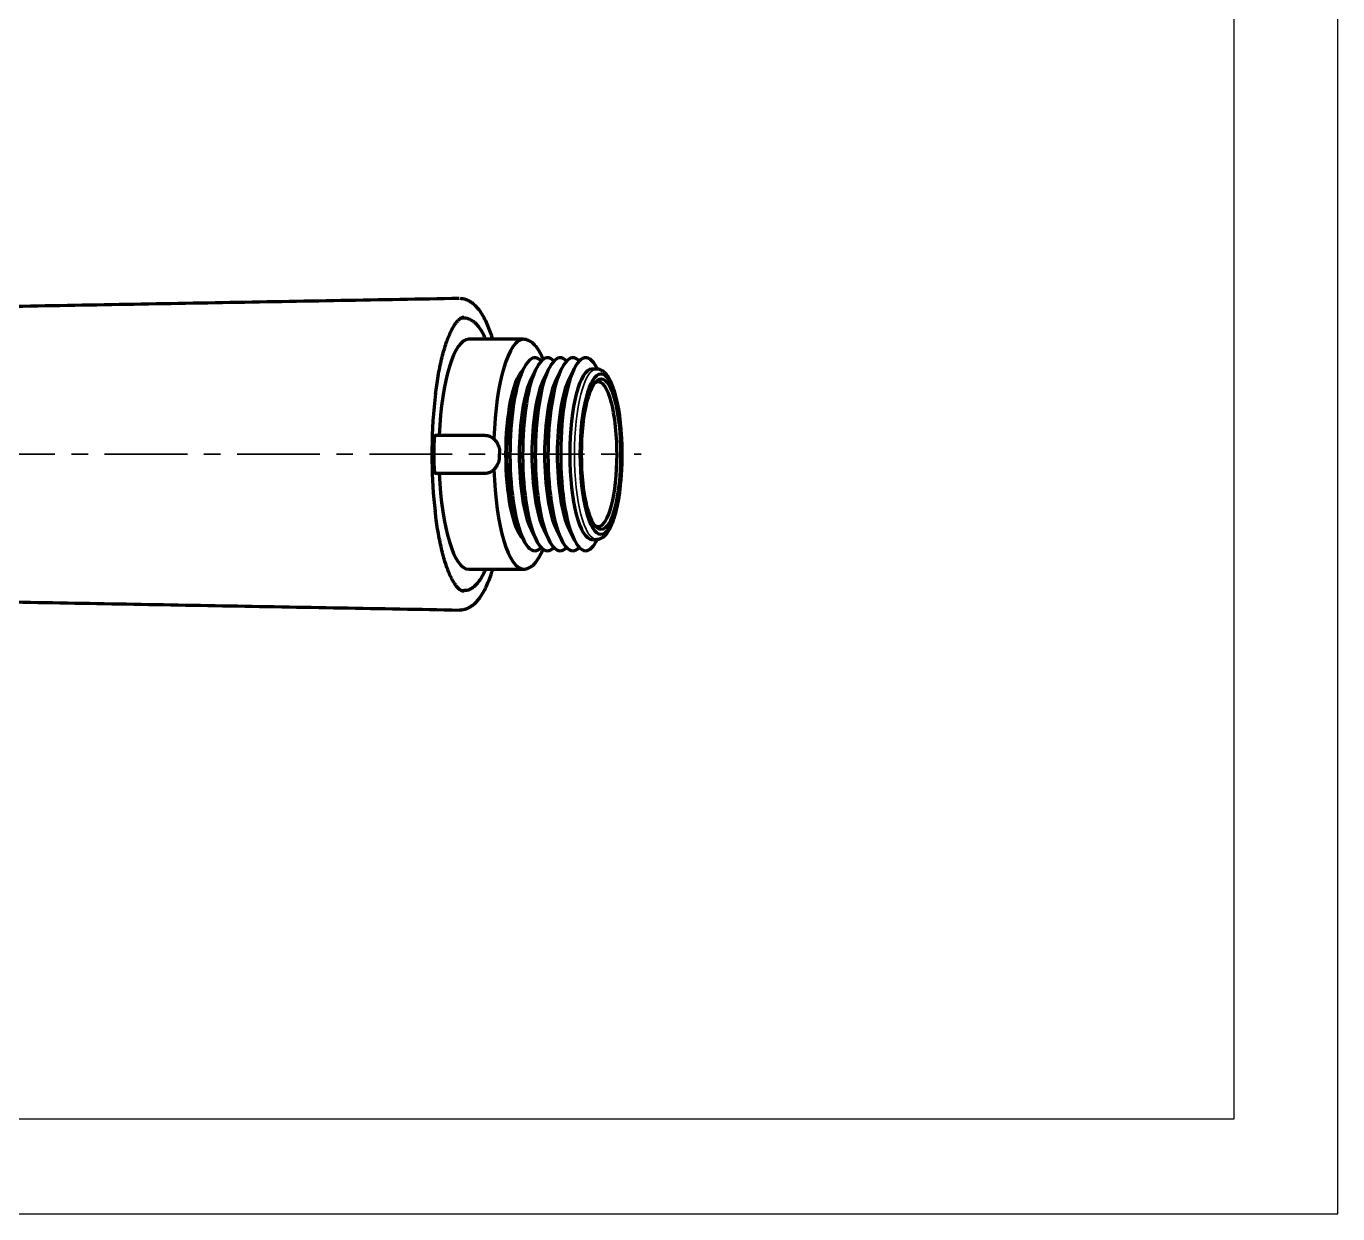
# Model space of a CAD drawing. Extents: x 20019 to 20439, y -1659 to -1362.
# Drawn here: x 20300.2 to 20438.9, y -1658.9 to -1533.3 of the extents above; entities that cross this region are included whole.
import ezdxf

# ---------------------------------------------------------------- set-up
doc = ezdxf.new("R2010")
doc.units = 0
doc.header["$LTSCALE"] = 7
doc.header["$MEASUREMENT"] = 0
doc.linetypes.add('CENTER', pattern=[2, 1.25, -0.25, 0.25, -0.25])
doc.layers.get('0').update_dxf_attribs({"color": 2, "linetype": 'CONTINUOUS'})
doc.layers.add('1', color=7, linetype='CONTINUOUS', true_color=0xffffff)
doc.layers.add('TXT', color=4, linetype='CONTINUOUS')

# ---------------------------------------------------------------- blocks, each defined once
blk = doc.blocks.new('BORDER')
for p, q in [((1, 0), (1, 1)), ((0, 0), (1, 0))]:
    blk.add_line(p, q)

msp = doc.modelspace()

# ---------------------------------------------------------------- linework, layer by layer
at = {"layer": '1', "color": 7, "linetype": 'Continuous', "lineweight": 70}
for p, q in [((20346.46, -1564.19), (20346.15, -1564.2)), ((20352.76, -1566.43), (20346.97, -1566.43)), ((20352.75, -1569.55), (20352.23, -1570.62)), ((20354.09, -1569.55), (20353.57, -1570.62)), ((20355.43, -1569.55), (20354.91, -1570.62)), ((20356.77, -1569.55), (20356.24, -1570.62)), ((20358.11, -1569.55), (20357.58, -1570.62)), ((20360.49, -1569.58), (20360, -1569.58)), ((20343.44, -1576.58), (20348.27, -1576.58)), ((20348.27, -1576.58), (20348.69, -1576.58)), ((20343.44, -1580.58), (20348.27, -1580.58)), ((20348.27, -1580.58), (20348.69, -1580.58)), ((20352.23, -1586.55), (20352.75, -1587.62)), ((20353.57, -1586.55), (20354.09, -1587.62)), ((20354.91, -1586.55), (20355.43, -1587.62)), ((20356.24, -1586.55), (20356.77, -1587.62)), ((20357.58, -1586.55), (20358.11, -1587.62)), ((20360, -1587.58), (20360.49, -1587.58)), ((20346.97, -1590.73), (20352.76, -1590.73)), ((20346.16, -1592.97), (20346.46, -1592.98))]:
    msp.add_line(p, q, dxfattribs=at)
at = {"layer": '1', "color": 1, "linetype": 'CENTER', "lineweight": 35}
msp.add_line((20182.48, -1578.58), (20365.19, -1578.58), dxfattribs=at)
at = {"layer": '1', "color": 3, "linetype": 'Continuous', "lineweight": 35}
msp.add_line((20360.49, -1587.58), (20360.49, -1587.58), dxfattribs=at)
at = {"layer": '1', "color": 7, "linetype": 'Continuous', "lineweight": 70}
for centre, major_axis, ratio, start_param, end_param in [((20346.97, -1578.58), (0, -12.15), 0.259132, 3.14155, 4.547027), ((20352.76, -1578.58), (0, -12.15), 0.259132, 3.141549, 4.578821), ((20352.76, -1578.58), (0, -12.15), 0.259132, 3.136567, 3.141549), ((20353.98, -1578.58), (0, -10.2), 0.259132, 2.885651, 6.283185), ((20355.32, -1578.58), (0, -10.2), 0.259132, 2.885651, 6.283185), ((20356.66, -1578.58), (0, -10.2), 0.259132, 2.885651, 6.283185), ((20358, -1578.58), (0, -10.2), 0.259132, 2.885651, 6.283185), ((20359.34, -1578.58), (0, -10.2), 0.259132, 2.658376, 6.283185), ((20360, -1578.58), (0, -9), 0.259132, 3.141691, 6.283087), ((20353.24, -1578.58), (0, 9.12), 0.259132, 0.249855, 2.891738), ((20353.31, -1578.58), (0, -9), 0.259132, 3.625005, 5.799773), ((20354.65, -1578.58), (0, -9), 0.259132, 3.625005, 5.799773), ((20355.99, -1578.58), (0, -9), 0.259132, 3.625005, 5.799773), ((20357.33, -1578.58), (0, -9), 0.259132, 3.625005, 5.799773), ((20358.67, -1578.58), (0, -9), 0.259132, 3.625005, 5.799773), ((20360.67, -1578.58), (0, -7.65), 0.259132, 1.570796, 3.340495), ((20346.97, -1578.58), (0, 14.99), 0.259132, 1.129255, 1.535257), ((20346.97, -1578.58), (0, -14.2), 0.259132, 4.60268, 4.712389), ((20343.44, -1577.08), (0, -0.5), 0.259132, 3.407764, 4.60268), ((20343.44, -1577.08), (0, -0.5), 0.259132, 3.141597, 3.407764), ((20346.97, -1578.58), (0, -14.99), 0.259132, 4.759218, 5.126539), ((20346.97, -1578.58), (0, 14.2), 0.259132, 1.570796, 1.680505), ((20360.67, -1578.58), (0, -7.65), 0.259132, 0, 1.570796), ((20343.44, -1580.08), (0, 0.5), 0.259132, 1.680505, 2.875422), ((20343.44, -1580.08), (0, 0.5), 0.259132, 2.875422, 3.141588), ((20346.97, -1578.58), (0, 12.15), 0.259132, 1.736158, 3.141636), ((20352.76, -1578.58), (0, -12.15), 0.259132, 4.845957, 6.284639), ((20360.67, -1578.58), (0, -7.65), 0.259132, 6.084283, 6.283185), ((20359.34, -1578.58), (0, -10.2), 0.259132, 0, 0.483216), ((20353.98, -1578.58), (0, -10.2), 0.259132, 0, 0.255942), ((20355.32, -1578.58), (0, -10.2), 0.259132, 0, 0.255942), ((20356.66, -1578.58), (0, -10.2), 0.259132, 0, 0.255942), ((20358, -1578.58), (0, -10.2), 0.259132, 0, 0.255942), ((20346, -1594.05), (0, -1), 0.965842, 6.26576, 6.36892)]:
    msp.add_ellipse(centre, major_axis=major_axis, ratio=ratio, start_param=start_param, end_param=end_param, dxfattribs=at)
at = {"layer": '1', "color": 3, "linetype": 'Continuous', "lineweight": 35}
for centre, major_axis, ratio, start_param, end_param in [((20360.49, -1578.58), (0, -9), 0.259132, 3.145323, 6.283185), ((20343.01, -1577.06), (0.5, -0.014), 0.105749, 0.924324, 1.379699), ((20342.92, -1576.6), (-0.5, 0.019), 0.137833, 3.406303, 4.312101), ((20346.97, -1578.58), (0, 14.99), 0.259132, 1.535257, 1.570796), ((20346.97, -1578.58), (0, -14.99), 0.259132, 4.712389, 4.759218), ((20353.24, -1578.58), (0, -11.65), 0.259132, 4.668969, 4.669457), ((20353.24, -1578.58), (0, 11.65), 0.259132, 1.613728, 1.614216), ((20343.01, -1580.11), (0.5, 0.014), 0.105749, 4.903487, 5.358861), ((20342.92, -1580.57), (-0.5, -0.019), 0.137833, 1.971084, 2.876883)]:
    msp.add_ellipse(centre, major_axis=major_axis, ratio=ratio, start_param=start_param, end_param=end_param, dxfattribs=at)
at = {"layer": '1', "color": 7, "linetype": 'Continuous', "lineweight": 70}
for major_axis in [(0, -8.5), (0, -7.96)]:
    msp.add_ellipse((20360.97, -1578.58), major_axis=major_axis, ratio=0.259132, dxfattribs=at)
for points, degree in [([(20345.96, -1562.12), (20245.93, -1563.92)], 1), ([(20345.98, -1562.12), (20345.97, -1562.12), (20345.97, -1562.12), (20345.96, -1562.12)], 3), ([(20343.1, -1578.58), (20343.1, -1578.06)], 1), ([(20343.1, -1579.27), (20343.1, -1578.58)], 1), ([(20245.93, -1593.24), (20345.96, -1595.05)], 1)]:
    msp.add_open_spline(points, degree=degree, dxfattribs=at)
for points, knots in [([(20349.52, -1566.43), (20349.5, -1566.36), (20349.41, -1566.05), (20349.21, -1565.5), (20348.93, -1564.81), (20348.61, -1564.15), (20348.27, -1563.58), (20347.9, -1563.1), (20347.54, -1562.74), (20347.15, -1562.45), (20346.74, -1562.25), (20346.36, -1562.16), (20346.15, -1562.14), (20346.06, -1562.13)], [0, 0, 0, 0, 0.025964, 0.125526, 0.236765, 0.349506, 0.464548, 0.578658, 0.679848, 0.762528, 0.849069, 0.930107, 1, 1, 1, 1]), ([(20343.47, -1572.24), (20343.51, -1571.92), (20343.59, -1571.27), (20343.74, -1570.32), (20343.92, -1569.39), (20344.11, -1568.51), (20344.32, -1567.71), (20344.55, -1566.97), (20344.78, -1566.31), (20345.02, -1565.73), (20345.27, -1565.23), (20345.52, -1564.83), (20345.76, -1564.52), (20345.99, -1564.3), (20346.2, -1564.16), (20346.35, -1564.1), (20346.44, -1564.1), (20346.47, -1564.1)], [0, 0, 0, 0, 0.062537, 0.132607, 0.202575, 0.27241, 0.34207, 0.411503, 0.480635, 0.549373, 0.6176, 0.685192, 0.752072, 0.81837, 0.884658, 0.952522, 1, 1, 1, 1]), ([(20348.77, -1566.43), (20348.7, -1566.26), (20348.53, -1565.89), (20348.24, -1565.4), (20347.92, -1564.96), (20347.59, -1564.63), (20347.25, -1564.39), (20346.91, -1564.25), (20346.64, -1564.19), (20346.49, -1564.2), (20346.45, -1564.2)], [0, 0, 0, 0, 0.127923, 0.281137, 0.435919, 0.591474, 0.724093, 0.84733, 0.965352, 1, 1, 1, 1]), ([(20354.85, -1568.59), (20354.85, -1568.58), (20354.77, -1568.38), (20354.6, -1567.99), (20354.32, -1567.5), (20354.02, -1567.09), (20353.7, -1566.78), (20353.38, -1566.57), (20353.07, -1566.46), (20352.87, -1566.44), (20352.79, -1566.44)], [0, 0, 0, 0, 0.005018, 0.163219, 0.32317, 0.485229, 0.648159, 0.781293, 0.904539, 1, 1, 1, 1]), ([(20363.19, -1578.58), (20363.19, -1578.43), (20363.19, -1577.97), (20363.17, -1577.22), (20363.12, -1576.34), (20363.04, -1575.48), (20362.95, -1574.65), (20362.83, -1573.87), (20362.69, -1573.13), (20362.53, -1572.44), (20362.35, -1571.81), (20362.15, -1571.25), (20361.93, -1570.76), (20361.68, -1570.33), (20361.41, -1570), (20361.13, -1569.77), (20360.84, -1569.63), (20360.61, -1569.58), (20360.49, -1569.59), (20360.47, -1569.59)], [0, 0, 0, 0, 0.034264, 0.099421, 0.16462, 0.229868, 0.295199, 0.360654, 0.426291, 0.492189, 0.558464, 0.625294, 0.692944, 0.761781, 0.83203, 0.889465, 0.940841, 0.98937, 1, 1, 1, 1]), ([(20348.69, -1576.58), (20348.78, -1576.58), (20348.87, -1576.59), (20348.99, -1576.62), (20349.04, -1576.63), (20349.1, -1576.65), (20349.12, -1576.65), (20349.16, -1576.67), (20349.18, -1576.68), (20349.28, -1576.72), (20349.36, -1576.76), (20349.47, -1576.83), (20349.51, -1576.85), (20349.56, -1576.89), (20349.57, -1576.91), (20349.61, -1576.94), (20349.62, -1576.95), (20349.64, -1576.97)], [0, 0, 0, 0, 0.25, 0.25, 0.375, 0.375, 0.4375, 0.4375, 0.5, 0.5, 0.75, 0.75, 0.875, 0.875, 0.9375, 0.9375, 1, 1, 1, 1]), ([(20349.64, -1576.97), (20349.68, -1577), (20349.72, -1577.04), (20349.77, -1577.11), (20349.79, -1577.13), (20349.83, -1577.17), (20349.84, -1577.19), (20349.89, -1577.26), (20349.93, -1577.31), (20349.97, -1577.38), (20349.98, -1577.4), (20350.01, -1577.45), (20350.02, -1577.47), (20350.06, -1577.54), (20350.08, -1577.59), (20350.13, -1577.69), (20350.14, -1577.74), (20350.17, -1577.84), (20350.19, -1577.89), (20350.21, -1577.96), (20350.21, -1577.99), (20350.22, -1578.02), (20350.22, -1578.03), (20350.22, -1578.06), (20350.23, -1578.07), (20350.23, -1578.08), (20350.25, -1578.26), (20350.24, -1578.43), (20350.22, -1578.58)], [0, 0, 0, 0, 0.125, 0.125, 0.1875, 0.1875, 0.25, 0.25, 0.375, 0.375, 0.4375, 0.4375, 0.5, 0.5, 0.625, 0.625, 0.75, 0.75, 0.875, 0.875, 0.9375, 0.9375, 0.96875, 0.96875, 1, 1, 1, 1.454064, 1.454064, 1.454064, 1.454064]), ([(20349.64, -1580.2), (20349.68, -1580.16), (20349.72, -1580.13), (20349.77, -1580.06), (20349.79, -1580.04), (20349.83, -1580), (20349.84, -1579.98), (20349.89, -1579.91), (20349.93, -1579.86), (20349.97, -1579.79), (20349.98, -1579.77), (20350.01, -1579.72), (20350.02, -1579.7), (20350.06, -1579.62), (20350.08, -1579.58), (20350.13, -1579.48), (20350.14, -1579.43), (20350.17, -1579.33), (20350.19, -1579.28), (20350.21, -1579.21), (20350.21, -1579.18), (20350.22, -1579.15), (20350.22, -1579.13), (20350.22, -1579.11), (20350.23, -1579.1), (20350.23, -1579.08), (20350.25, -1578.91), (20350.24, -1578.74), (20350.22, -1578.58)], [0, 0, 0, 0, 0.125, 0.125, 0.1875, 0.1875, 0.25, 0.25, 0.375, 0.375, 0.4375, 0.4375, 0.5, 0.5, 0.625, 0.625, 0.75, 0.75, 0.875, 0.875, 0.9375, 0.9375, 0.96875, 0.96875, 1, 1, 1, 1.454064, 1.454064, 1.454064, 1.454064]), ([(20360.49, -1587.57), (20360.53, -1587.58), (20360.68, -1587.58), (20360.93, -1587.5), (20361.2, -1587.35), (20361.46, -1587.11), (20361.71, -1586.78), (20361.95, -1586.37), (20362.18, -1585.86), (20362.38, -1585.27), (20362.56, -1584.63), (20362.72, -1583.93), (20362.85, -1583.18), (20362.97, -1582.38), (20363.06, -1581.55), (20363.13, -1580.68), (20363.17, -1579.8), (20363.19, -1579.09), (20363.19, -1578.69), (20363.19, -1578.58)], [0, 0, 0, 0, 0.02042, 0.071312, 0.122944, 0.179229, 0.242508, 0.311138, 0.380544, 0.448833, 0.516151, 0.582799, 0.648997, 0.714892, 0.780583, 0.846135, 0.911597, 0.977006, 1, 1, 1, 1]), ([(20348.69, -1580.58), (20348.78, -1580.58), (20348.87, -1580.58), (20348.99, -1580.55), (20349.04, -1580.54), (20349.1, -1580.52), (20349.12, -1580.52), (20349.16, -1580.5), (20349.18, -1580.49), (20349.28, -1580.45), (20349.36, -1580.41), (20349.47, -1580.34), (20349.51, -1580.32), (20349.56, -1580.28), (20349.57, -1580.26), (20349.61, -1580.23), (20349.62, -1580.22), (20349.64, -1580.2)], [0, 0, 0, 0, 0.25, 0.25, 0.375, 0.375, 0.4375, 0.4375, 0.5, 0.5, 0.75, 0.75, 0.875, 0.875, 0.9375, 0.9375, 1, 1, 1, 1]), ([(20346.48, -1593.07), (20346.46, -1593.07), (20346.39, -1593.08), (20346.27, -1593.04), (20346.07, -1592.93), (20345.84, -1592.74), (20345.6, -1592.45), (20345.36, -1592.08), (20345.11, -1591.63), (20344.87, -1591.08), (20344.63, -1590.46), (20344.41, -1589.76), (20344.19, -1588.98), (20344, -1588.14), (20343.81, -1587.23), (20343.65, -1586.27), (20343.52, -1585.37), (20343.45, -1584.79), (20343.43, -1584.56)], [0, 0, 0, 0, 0.018638, 0.089782, 0.153384, 0.221237, 0.286354, 0.351197, 0.416446, 0.482346, 0.548859, 0.615875, 0.683284, 0.750992, 0.818927, 0.887033, 0.955269, 1, 1, 1, 1]), ([(20352.77, -1590.72), (20352.82, -1590.73), (20352.98, -1590.73), (20353.25, -1590.65), (20353.57, -1590.48), (20353.87, -1590.23), (20354.16, -1589.9), (20354.44, -1589.46), (20354.67, -1589.01), (20354.8, -1588.71), (20354.85, -1588.59)], [0, 0, 0, 0, 0.053495, 0.178524, 0.305409, 0.441415, 0.590089, 0.748371, 0.909344, 1, 1, 1, 1]), ([(20346.08, -1595.03), (20346.13, -1595.03), (20346.28, -1595.02), (20346.59, -1594.96), (20346.99, -1594.81), (20347.38, -1594.57), (20347.72, -1594.27), (20348.06, -1593.87), (20348.41, -1593.36), (20348.75, -1592.76), (20349.05, -1592.08), (20349.31, -1591.4), (20349.46, -1590.94), (20349.52, -1590.74)], [0, 0, 0, 0, 0.037303, 0.120531, 0.199464, 0.283572, 0.365214, 0.468368, 0.580174, 0.694542, 0.808222, 0.921918, 1, 1, 1, 1]), ([(20346.46, -1592.96), (20346.53, -1592.97), (20346.73, -1592.97), (20347.05, -1592.88), (20347.38, -1592.7), (20347.71, -1592.43), (20348.02, -1592.08), (20348.33, -1591.63), (20348.58, -1591.17), (20348.72, -1590.86), (20348.77, -1590.74)], [0, 0, 0, 0, 0.078462, 0.202433, 0.328715, 0.463213, 0.60816, 0.760671, 0.915561, 1, 1, 1, 1])]:
    msp.add_open_spline(points, degree=3, knots=knots, dxfattribs=at)
at = {"layer": '1', "color": 3, "linetype": 'Continuous', "lineweight": 35}
for points, knots in [([(20345.86, -1564.39), (20345.92, -1564.35), (20345.98, -1564.32), (20346.16, -1564.24), (20346.27, -1564.21), (20346.41, -1564.19), (20346.43, -1564.19), (20346.46, -1564.19)], [0, 0, 0, 0, 0.307625, 0.307625, 0.891908, 0.891908, 1, 1, 1, 1]), ([(20346.47, -1564.09), (20346.48, -1564.09), (20346.48, -1564.09), (20346.52, -1564.09), (20346.55, -1564.09), (20346.61, -1564.1), (20346.7, -1564.11), (20346.8, -1564.14), (20346.98, -1564.21), (20347.1, -1564.28), (20347.24, -1564.38), (20347.25, -1564.39), (20347.27, -1564.41)], [0, 0, 0, 0, 0.017725, 0.017725, 0.132826, 0.132826, 0.247928, 0.47813, 0.47813, 0.938535, 0.938535, 1, 1, 1, 1]), ([(20345.85, -1592.77), (20345.91, -1592.81), (20345.98, -1592.85), (20346.16, -1592.93), (20346.27, -1592.96), (20346.41, -1592.97), (20346.43, -1592.98), (20346.46, -1592.98)], [0, 0, 0, 0, 0.32358, 0.32358, 0.891762, 0.891762, 1, 1, 1, 1]), ([(20346.48, -1593.08), (20346.48, -1593.08), (20346.48, -1593.08), (20346.52, -1593.08), (20346.55, -1593.07), (20346.61, -1593.07), (20346.7, -1593.06), (20346.8, -1593.03), (20346.98, -1592.96), (20347.1, -1592.89), (20347.24, -1592.78), (20347.26, -1592.77), (20347.28, -1592.75)], [0, 0, 0, 0, 0.014267, 0.014267, 0.127491, 0.127491, 0.240716, 0.467165, 0.467165, 0.920064, 0.920064, 1, 1, 1, 1])]:
    msp.add_open_spline(points, degree=3, knots=knots, dxfattribs=at)
at = {"layer": 'TXT'}
for p, q in [((20427.85, -1374.88), (20427.85, -1648.88)), ((20427.85, -1648.88), (20049.85, -1648.88))]:
    msp.add_line(p, q, dxfattribs=at)

# ---------------------------------------------------------------- block references
at = {"xscale": 420, "yscale": 297, "zscale": 420}
msp.add_blockref('BORDER', (20018.85, -1658.88), dxfattribs=at)

doc.saveas('drawing.dxf')
